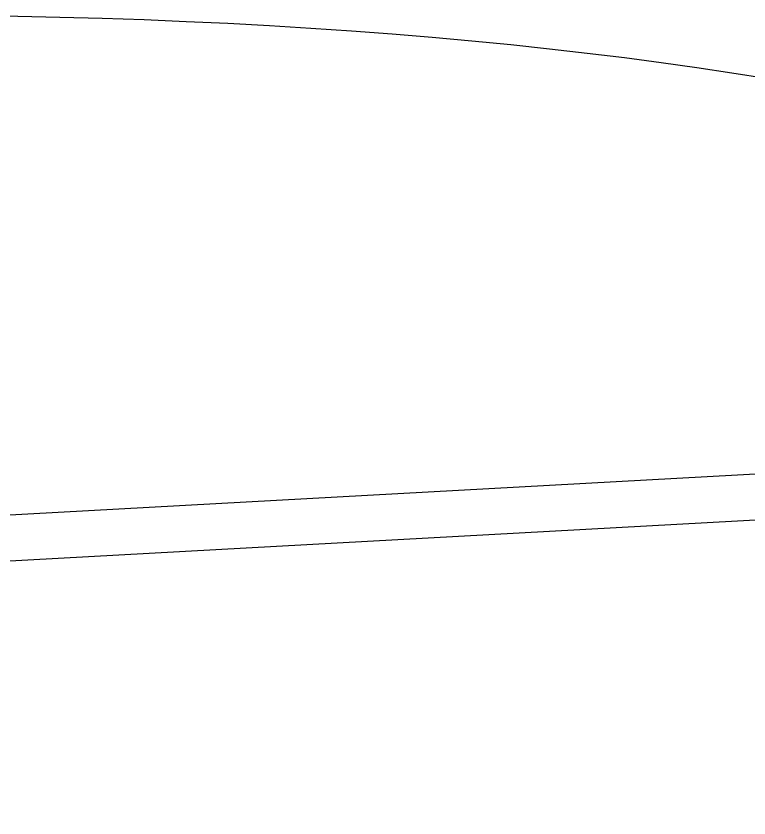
# Model space of a CAD drawing. Header units: millimetres. Extents: x 430 to 4403, y -1522 to 1254.
# Drawn here: x 1426.24 to 1448.9, y -373.13 to -348.35 of the extents above; entities that cross this region are included whole.
import ezdxf

# ---------------------------------------------------------------- set-up
doc = ezdxf.new("R2010")
doc.units = ezdxf.units.MM
doc.header["$MEASUREMENT"] = 0
doc.layers.add('Utwórz2D linie widoczne', color=7, linetype='Continuous', true_color=0x000000)

msp = doc.modelspace()

# ---------------------------------------------------------------- linework, layer by layer
at = {"layer": 'Utwórz2D linie widoczne'}
for p, q in [((1426.292, -348.366), (1424.986, -348.349)), ((1427.597, -348.393), (1426.292, -348.366)), ((1428.901, -348.428), (1427.597, -348.393)), ((1430.202, -348.471), (1428.901, -348.428)), ((1431.499, -348.523), (1430.202, -348.471)), ((1432.79, -348.584), (1431.499, -348.523)), ((1434.073, -348.654), (1432.79, -348.584)), ((1435.348, -348.731), (1434.073, -348.654)), ((1436.612, -348.817), (1435.348, -348.731)), ((1437.864, -348.912), (1436.612, -348.817)), ((1439.103, -349.014), (1437.864, -348.912)), ((1440.327, -349.124), (1439.103, -349.014)), ((1441.535, -349.243), (1440.327, -349.124)), ((1442.726, -349.369), (1441.535, -349.243)), ((1443.897, -349.502), (1442.726, -349.369)), ((1445.049, -349.644), (1443.897, -349.502)), ((1446.178, -349.792), (1445.049, -349.644)), ((1447.285, -349.948), (1446.178, -349.792)), ((1448.367, -350.111), (1447.285, -349.948)), ((1449.423, -350.28), (1448.367, -350.111)), ((1379.534, -367.746), (1618.756, -354.563)), ((1255.356, -373.13), (1499.671, -359.715))]:
    msp.add_line(p, q, dxfattribs=at)

doc.saveas('drawing.dxf')
